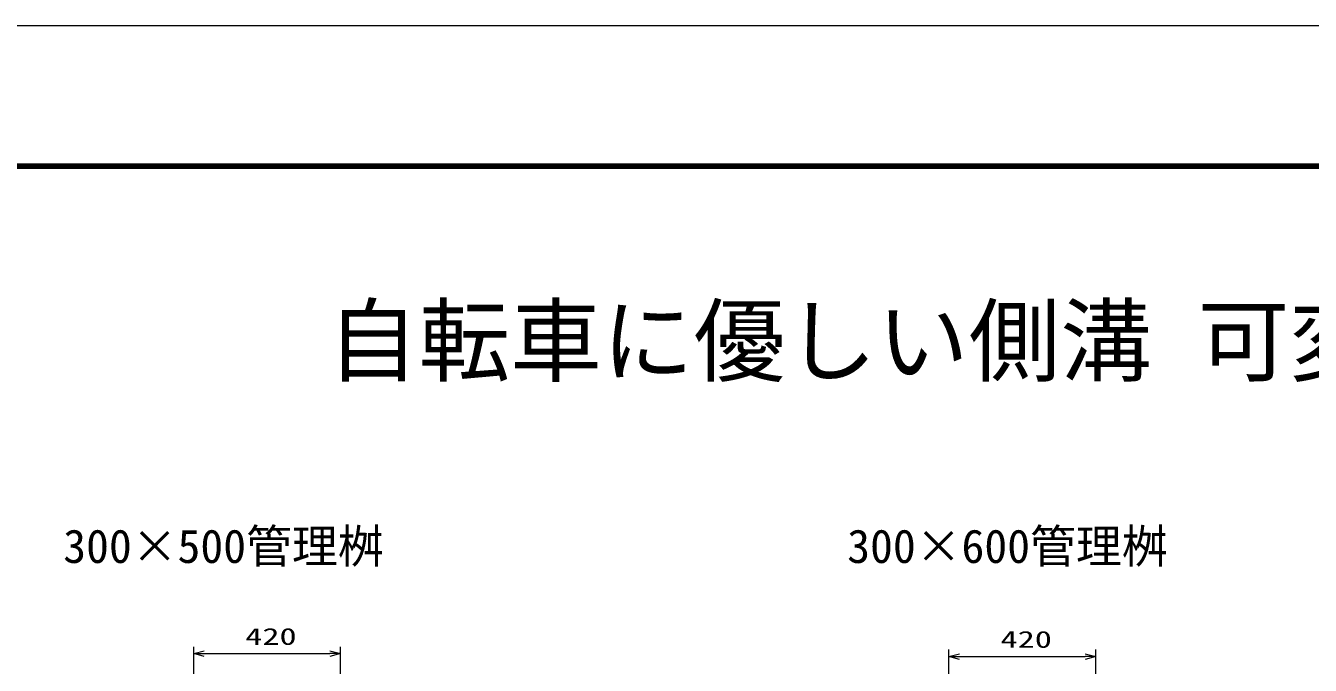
# Model space of a CAD drawing. Units: millimetres on the paper. Extents: x 0 to 842, y 1 to 595.
# Drawn here: x 259.4 to 443.2, y 503 to 594.5 of the extents above; entities that cross this region are included whole.
import ezdxf
from ezdxf.enums import TextEntityAlignment as Align

# ---------------------------------------------------------------- set-up
doc = ezdxf.new("R2010")
doc.units = ezdxf.units.MM
for name, color, linetype, lineweight in [('D-STR-DIM（寸法）', 7, 'Continuous', 13), ('D-TTL-LINE（区切線）', 1, 'Continuous', 35), ('D-TTL（外枠）', 2, 'Continuous', 140)]:
    doc.layers.add(name, color=color, linetype=linetype, lineweight=lineweight)
doc.layers.add('D-STR-TXT(文字)', color=7, linetype='Continuous')
doc.styles.add('ＭＳ ゴシック', font='')
doc.styles.get('ＭＳ ゴシック').set_extended_font_data('MS Gothic')

# ---------------------------------------------------------------- blocks, each defined once
blk = doc.blocks.new('_Open30@@SfigorgFlag@@4')
at = {"color": 7, "linetype": 'Continuous', "lineweight": 13}
for p, q in [((-1, 0.2679), (0, 0)), ((0, 0), (-1, -0.2679)), ((0, 0), (-1, 0))]:
    blk.add_line(p, q, dxfattribs=at)

msp = doc.modelspace()

# ---------------------------------------------------------------- linework, layer by layer
at = {"layer": 'D-STR-DIM（寸法）'}
for p, q in [((283.411, 497.953), (283.411, 505.644)), ((304.411, 497.953), (304.411, 505.644)), ((284.911, 504.644), (302.911, 504.644)), ((391.509, 497.534), (391.509, 505.225)), ((393.009, 504.225), (411.009, 504.225)), ((412.509, 497.534), (412.509, 505.225))]:
    msp.add_line(p, q, dxfattribs=at)
at = {"layer": 'D-TTL-LINE（区切線）', "color": 7, "lineweight": 18}
msp.add_line((841.5, 594.51), (0.5, 594.51), dxfattribs=at)
at = {"layer": 'D-TTL（外枠）'}
msp.add_line((821.4, 574.41), (20.6, 574.41), dxfattribs=at)

# ---------------------------------------------------------------- block references
at = {"layer": 'D-STR-DIM（寸法）', "xscale": 1.5, "yscale": 1.5, "rotation": 180}
for p in [(283.411, 504.644), (391.509, 504.225)]:
    msp.add_blockref('_Open30@@SfigorgFlag@@4', p, dxfattribs=at)
at = {"layer": 'D-STR-DIM（寸法）', "xscale": 1.5, "yscale": 1.5}
for p in [(304.411, 504.644), (412.509, 504.225)]:
    msp.add_blockref('_Open30@@SfigorgFlag@@4', p, dxfattribs=at)

# ---------------------------------------------------------------- texts
at = {"layer": 'D-STR-DIM（寸法）', "style": 'ＭＳ ゴシック', "width": 1.5}
for p in [(290.786, 505.181), (398.884, 504.762)]:
    msp.add_text('420', height=2.405, dxfattribs=at).set_placement(p, align=Align.BOTTOM_LEFT)
at = {"layer": 'D-STR-TXT(文字)', "style": 'ＭＳ ゴシック'}
for s, height, p in [('自転車に優しい側溝 可変ﾀｲﾌﾟ 標準図', 9.619, (302.483, 541.728)), ('300×500管理桝', 4.809, (264.738, 516.179)), ('300×600管理桝', 4.809, (376.946, 516.179))]:
    msp.add_text(s, height=height, dxfattribs=at).set_placement(p, align=Align.BOTTOM_LEFT)

doc.saveas('drawing.dxf')
